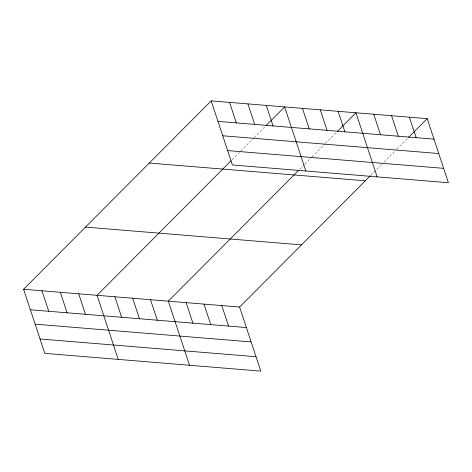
<?xml version="1.0" encoding="UTF-8"?>
<svg xmlns="http://www.w3.org/2000/svg" width="472" height="472" viewBox="0 0 472 472"><rect width="100%" height="100%" fill="white"/><g stroke="black" fill="none" stroke-linecap="round" stroke-linejoin="round"><path stroke-width="0.35" stroke-dasharray="2.36 1.77" d="M232.017 159.76L253.688 138.001M254.202 137.482L265.553 126.083M299.69 169.247L304.334 164.586M304.847 164.067L311.555 157.335M312.069 156.816L324.966 143.866M325.485 143.346L336.831 131.948M370.974 175.112L381.807 164.232M383.872 162.162L394.704 151.282M396.769 149.211L408.115 137.812"/><path stroke-width="0.71" d="M370.455 175.631L239.605 307.036L260.804 371.128L44.799 353.357L23.6 289.265L211.196 100.872L427.201 118.643L448.4 182.735L232.395 164.964L211.196 100.872M230.985 160.793L97.043 295.307L118.236 359.398M266.066 125.564L284.64 106.914L305.832 171.006M298.658 170.286L168.327 301.171L189.52 365.263M337.35 131.428L355.923 112.778L377.116 176.87M408.634 137.293L427.201 118.643M217.981 121.381L433.986 139.151M222.737 135.765L438.742 153.536M227.634 150.586L443.645 168.351M149.288 163.041L365.298 180.811M85.509 227.097L301.514 244.868M23.6 289.265L239.605 307.036M30.385 309.774L246.39 327.544M35.14 324.158L251.145 341.923M40.037 338.973L256.048 356.743M409.383 117.18L416.168 137.688M391.565 115.711L398.344 136.219M373.741 114.248L380.526 134.756M338.099 111.315L344.884 131.824M320.281 109.846L327.061 130.355M302.458 108.383L309.243 128.891M266.279 105.403L273.058 125.912M247.918 103.893L254.703 124.401M229.557 102.383L236.342 122.891M221.787 305.567L228.572 326.075M203.969 304.104L210.748 324.612M186.145 302.635L192.93 323.143M150.503 299.702L157.288 320.211M132.685 298.239L139.464 318.748M114.861 296.77L121.646 317.278M78.682 293.796L85.467 314.305M60.322 292.286L67.107 312.794M41.961 290.776L48.746 311.284"/></g></svg>
